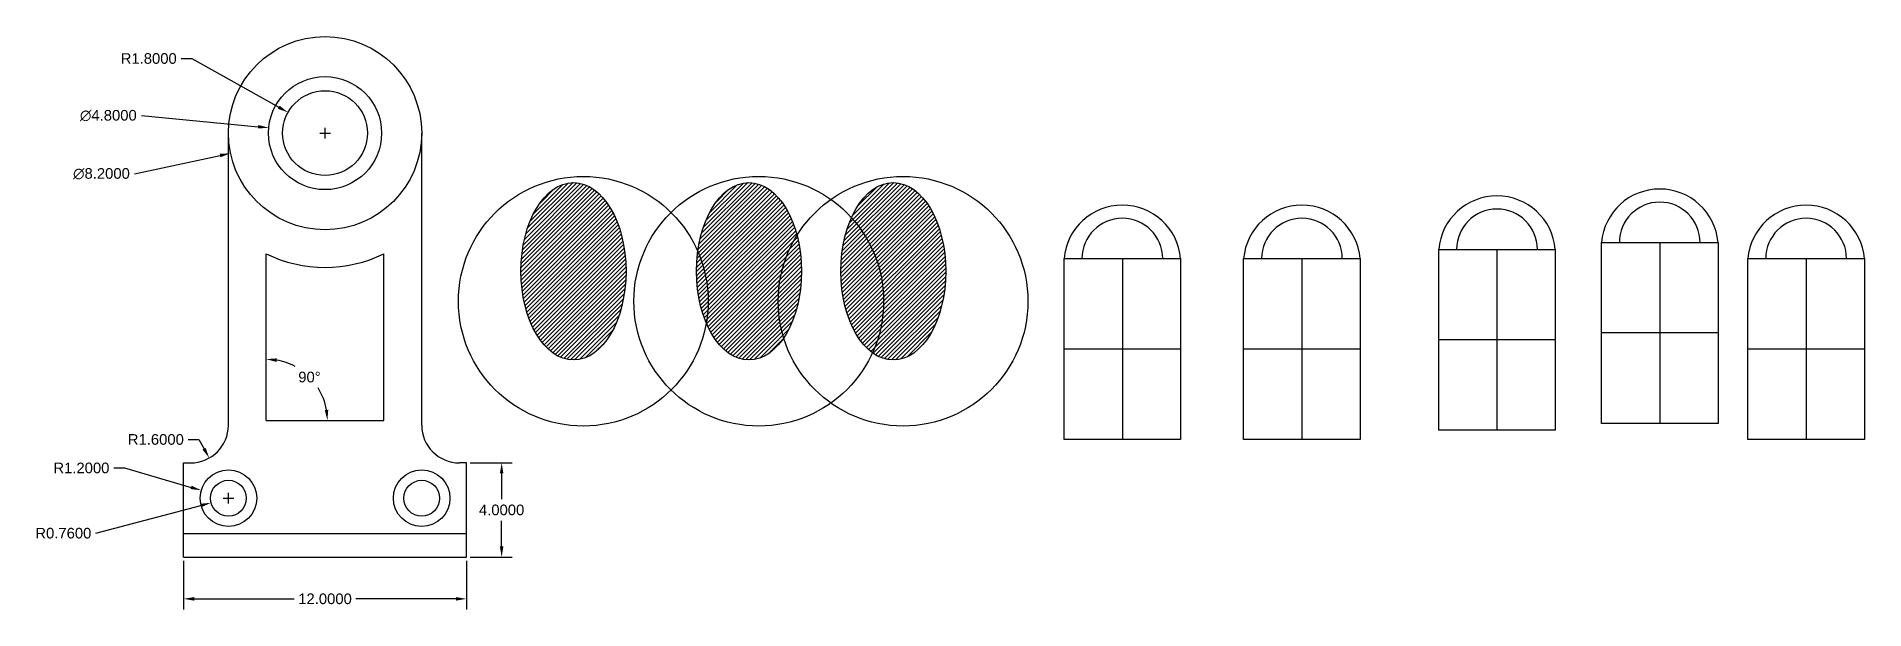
# Model space of a CAD drawing. Header units: inches. Extents: x 51.9 to 129.5, y 22.7 to 47.
import ezdxf

# ---------------------------------------------------------------- set-up
doc = ezdxf.new("R2010")
doc.units = ezdxf.units.IN
doc.header["$MEASUREMENT"] = 0
doc.layers.add('Dim', color=1, linetype='Continuous')
doc.styles.get("Standard").update_dxf_attribs({"font": 'arial.ttf'})
doc.dimstyles.get("Standard").update_dxf_attribs({"dimscale": 2.5, "dimtxt": 0.18, "dimasz": 0.18, "dimexe": 0.18, "dimexo": 0.0625, "dimgap": 0.09, "dimtad": 0, "dimtih": 1, "dimtoh": 1, "dimdec": 4, "dimzin": 0, "dimdsep": 46, "dimtxsty": 'Standard', "dimcen": 0.09, "dimadec": 0, "dimazin": 0, "dimtfac": 1, "dimtdec": 4, "dimtofl": 0, "dimtmove": 0, "dimatfit": 3, "dimfxl": 1, "dimtolj": 1, "dimtzin": 0, "dimarcsym": 0})

# ---------------------------------------------------------------- blocks, each defined once
blk = doc.blocks.new('*D1')
at = {"layer": 'Defpoints', "color": 0, "transparency": 16777216}
for p in [(58.169, 24.933), (70.169, 24.933), (70.169, 23.159)]:
    blk.add_point(p, dxfattribs=at)
at = {"layer": 'Dim', "color": 0, "lineweight": -2, "transparency": 16777216}
for p, q in [((58.169, 24.776), (58.169, 22.709)), ((70.169, 24.776), (70.169, 22.709)), ((58.619, 23.159), (62.857, 23.159)), ((69.719, 23.159), (65.481, 23.159))]:
    blk.add_line(p, q, dxfattribs=at)
at = {"layer": 'Dim', "color": 0, "transparency": 16777216}
for points in [[(58.619, 23.234), (58.619, 23.084), (58.169, 23.159)], [(69.719, 23.234), (69.719, 23.084), (70.169, 23.159)]]:
    blk.add_solid(points, dxfattribs=at)
at = {"layer": 'Dim', "color": 0, "transparency": 16777216, "insert": (64.169, 23.159), "char_height": 0.45, "attachment_point": 5}
blk.add_mtext('\\A1;12.0000', dxfattribs=at)
blk = doc.blocks.new('*D2')
at = {"layer": 'Defpoints', "color": 0, "transparency": 16777216}
for p in [(62.598, 43.811), (64.169, 42.933)]:
    blk.add_point(p, dxfattribs=at)
at = {"layer": 'Dim', "color": 0, "lineweight": -2, "transparency": 16777216}
for p, q in [((58.062, 46.098), (58.512, 46.098)), ((58.512, 46.098), (62.205, 44.031)), ((63.944, 42.933), (64.394, 42.933)), ((64.169, 42.708), (64.169, 43.158))]:
    blk.add_line(p, q, dxfattribs=at)
at = {"layer": 'Dim', "color": 0, "transparency": 16777216}
blk.add_solid([(62.242, 44.097), (62.169, 43.966), (62.598, 43.811)], dxfattribs=at)
at = {"layer": 'Dim', "color": 0, "transparency": 16777216, "insert": (56.689, 46.098), "char_height": 0.45, "attachment_point": 5}
blk.add_mtext('\\A1;R1.8000', dxfattribs=at)
blk = doc.blocks.new('*D3')
at = {"layer": 'Defpoints', "color": 0, "transparency": 16777216}
for p in [(61.78, 43.16), (66.558, 42.705)]:
    blk.add_point(p, dxfattribs=at)
at = {"layer": 'Dim', "color": 0, "lineweight": -2, "transparency": 16777216}
for p, q in [((56.378, 43.675), (61.332, 43.203)), ((63.944, 42.933), (64.394, 42.933)), ((64.169, 42.708), (64.169, 43.158))]:
    blk.add_line(p, q, dxfattribs=at)
at = {"layer": 'Dim', "color": 0, "transparency": 16777216}
blk.add_solid([(61.339, 43.278), (61.325, 43.128), (61.78, 43.16)], dxfattribs=at)
at = {"layer": 'Dim', "color": 0, "transparency": 16777216, "insert": (54.975, 43.675), "char_height": 0.45, "attachment_point": 5}
blk.add_mtext('\\A1;∅4.8000', dxfattribs=at)
blk = doc.blocks.new('*D4')
at = {"layer": 'Defpoints', "color": 0, "transparency": 16777216}
for p in [(68.178, 43.79), (60.16, 42.075)]:
    blk.add_point(p, dxfattribs=at)
at = {"layer": 'Dim', "color": 0, "lineweight": -2, "transparency": 16777216}
for p, q in [((63.944, 42.933), (64.394, 42.933)), ((64.169, 42.708), (64.169, 43.158)), ((56.087, 41.205), (59.72, 41.981))]:
    blk.add_line(p, q, dxfattribs=at)
at = {"layer": 'Dim', "color": 0, "transparency": 16777216}
blk.add_solid([(59.704, 42.055), (59.735, 41.908), (60.16, 42.075)], dxfattribs=at)
at = {"layer": 'Dim', "color": 0, "transparency": 16777216, "insert": (54.683, 41.205), "char_height": 0.45, "attachment_point": 5}
blk.add_mtext('\\A1;∅8.2000', dxfattribs=at)
blk = doc.blocks.new('*D5')
at = {"layer": 'Defpoints', "color": 0, "transparency": 16777216}
for p in [(61.669, 37.81), (63.922, 32.033), (61.669, 30.733), (61.669, 30.733), (66.669, 30.733)]:
    blk.add_point(p, dxfattribs=at)
at = {"layer": 'Dim', "color": 0, "lineweight": -2, "transparency": 16777216}
for start, end in [(61.87373, 80.07686), (9.92314, 32.16118)]:
    blk.add_arc((61.669, 30.733), 2.602, start, end, dxfattribs=at)
at = {"layer": 'Dim', "color": 0, "transparency": 16777216}
for points in [[(62.111, 33.22), (62.124, 33.37), (61.669, 33.334)], [(64.306, 31.187), (64.157, 31.174), (64.271, 30.733)]]:
    blk.add_solid(points, dxfattribs=at)
at = {"layer": 'Dim', "color": 0, "transparency": 16777216, "insert": (63.509, 32.572), "char_height": 0.45, "attachment_point": 5}
blk.add_mtext('\\A1;90°', dxfattribs=at)
blk = doc.blocks.new('*D6')
at = {"layer": 'Defpoints', "color": 0, "transparency": 16777216}
for p in [(59.334, 27.238), (60.069, 27.433)]:
    blk.add_point(p, dxfattribs=at)
at = {"layer": 'Dim', "color": 0, "lineweight": -2, "transparency": 16777216}
for p, q in [((59.844, 27.433), (60.294, 27.433)), ((60.069, 27.208), (60.069, 27.658)), ((54.44, 25.946), (58.899, 27.124))]:
    blk.add_line(p, q, dxfattribs=at)
at = {"layer": 'Dim', "color": 0, "transparency": 16777216}
blk.add_solid([(58.88, 27.196), (58.918, 27.051), (59.334, 27.238)], dxfattribs=at)
at = {"layer": 'Dim', "color": 0, "transparency": 16777216, "insert": (53.067, 25.946), "char_height": 0.45, "attachment_point": 5}
blk.add_mtext('\\A1;R0.7600', dxfattribs=at)
blk = doc.blocks.new('*D9')
at = {"layer": 'Defpoints', "color": 0, "transparency": 16777216}
for p in [(58.469, 30.533), (59.258, 29.141)]:
    blk.add_point(p, dxfattribs=at)
at = {"layer": 'Dim', "color": 0, "lineweight": -2, "transparency": 16777216}
for p, q in [((58.364, 29.924), (58.814, 29.924)), ((58.814, 29.924), (59.036, 29.532))]:
    blk.add_line(p, q, dxfattribs=at)
at = {"layer": 'Dim', "color": 0, "transparency": 16777216}
blk.add_solid([(59.101, 29.569), (58.971, 29.495), (59.258, 29.141)], dxfattribs=at)
at = {"layer": 'Dim', "color": 0, "transparency": 16777216, "insert": (56.991, 29.924), "char_height": 0.45, "attachment_point": 5}
blk.add_mtext('\\A1;R1.6000', dxfattribs=at)
blk = doc.blocks.new('*D10')
at = {"layer": 'Defpoints', "color": 0, "transparency": 16777216}
for p in [(58.917, 27.768), (60.069, 27.433)]:
    blk.add_point(p, dxfattribs=at)
at = {"layer": 'Dim', "color": 0, "lineweight": -2, "transparency": 16777216}
for p, q in [((55.207, 28.715), (55.657, 28.715)), ((55.657, 28.715), (58.485, 27.893)), ((59.844, 27.433), (60.294, 27.433)), ((60.069, 27.208), (60.069, 27.658))]:
    blk.add_line(p, q, dxfattribs=at)
at = {"layer": 'Dim', "color": 0, "transparency": 16777216}
blk.add_solid([(58.506, 27.965), (58.464, 27.821), (58.917, 27.768)], dxfattribs=at)
at = {"layer": 'Dim', "color": 0, "transparency": 16777216, "insert": (53.833, 28.715), "char_height": 0.45, "attachment_point": 5}
blk.add_mtext('\\A1;R1.2000', dxfattribs=at)
blk = doc.blocks.new('*D11')
at = {"layer": 'Defpoints', "color": 0, "transparency": 16777216}
for p in [(70.169, 28.933), (70.169, 24.933), (71.661, 24.933)]:
    blk.add_point(p, dxfattribs=at)
at = {"layer": 'Dim', "color": 0, "lineweight": -2, "transparency": 16777216}
for p, q in [((70.325, 28.933), (72.111, 28.933)), ((71.661, 28.483), (71.661, 27.387)), ((71.661, 25.383), (71.661, 26.478)), ((70.325, 24.933), (72.111, 24.933))]:
    blk.add_line(p, q, dxfattribs=at)
at = {"layer": 'Dim', "color": 0, "transparency": 16777216}
for points in [[(71.586, 28.483), (71.736, 28.483), (71.661, 28.933)], [(71.586, 25.383), (71.736, 25.383), (71.661, 24.933)]]:
    blk.add_solid(points, dxfattribs=at)
at = {"layer": 'Dim', "color": 0, "transparency": 16777216, "insert": (71.661, 26.933), "char_height": 0.45, "attachment_point": 5}
blk.add_mtext('\\A1;4.0000', dxfattribs=at)
blk = doc.blocks.new('window')
for p, q in [((2.473, 7.679), (2.473, 0)), ((4.947, 3.84), (0, 3.84))]:
    blk.add_line(p, q)
blk.add_lwpolyline([(0, 7.679), (4.947, 7.679), (4.947, 0), (0, 0)], close=True)
for centre, radius, start, end in [((2.473, 7.467), 2.482, 4.89859, 175.10141), ((2.473, 7.679), 1.712, 0, 180)]:
    blk.add_arc(centre, radius, start, end)
blk = doc.blocks.new('circular')
h = blk.add_hatch()
h.set_pattern_fill('ANSI31', color=256)
h.set_pattern_definition([(45, (-83.05976, -37.89753), (-0.08838835, 0.08838835), [])])
edge = h.paths.add_edge_path()
edge.add_ellipse((-0.416, 1.272), major_axis=(0, -3.766), ratio=0.5917, start_angle=0, end_angle=360)
blk.add_circle((0, 0), 5.298)
blk.add_ellipse((-0.416, 1.272), major_axis=(0, -3.766), ratio=0.5917)

msp = doc.modelspace()

# ---------------------------------------------------------------- linework, layer by layer
for p, q in [((60.06898, 30.53251), (60.06898, 42.93251)), ((68.26898, 30.53251), (68.26898, 42.93251)), ((61.66898, 30.73251), (61.66898, 37.81001)), ((66.66898, 30.73251), (66.66898, 37.81001)), ((61.66898, 30.73251), (66.66898, 30.73251)), ((58.16898, 24.93251), (58.16898, 28.93251)), ((58.16898, 28.93251), (58.46898, 28.93251)), ((70.16898, 28.93251), (69.86898, 28.93251)), ((70.16898, 24.93251), (70.16898, 28.93251)), ((58.16898, 25.93251), (70.16898, 25.93251)), ((58.16898, 24.93251), (70.16898, 24.93251))]:
    msp.add_line(p, q)
for centre, radius in [((64.16898, 42.93251), 4.1), ((64.16898, 42.93251), 2.4), ((64.16898, 42.93251), 1.8), ((60.06898, 27.43251), 1.2), ((60.06898, 27.43251), 0.76), ((68.26898, 27.43251), 1.2), ((68.26898, 27.43251), 0.76)]:
    msp.add_circle(centre, radius)
for centre, radius, start, end in [((64.16898, 42.93251), 5.7, 243.985634, 296.014366), ((58.46898, 30.53251), 1.6, 270, 0), ((69.86898, 30.53251), 1.6, 180, 270)]:
    msp.add_arc(centre, radius, start, end)

# ---------------------------------------------------------------- block references
for name, p in [('circular', (75.12558, 35.79436)), ('circular', (82.57, 35.79436)), ('circular', (88.69206, 35.79436)), ('window', (118.3228, 30.6098)), ('window', (95.52252, 29.92504)), ('window', (103.14011, 29.92504)), ('window', (111.41712, 30.31633)), ('window', (124.53247, 29.92504))]:
    msp.add_blockref(name, p)

# ---------------------------------------------------------------- dimensions: what is measured, and where the dimension line sits
at = {"layer": 'Dim'}
for center, mpoint, picture, middle in [((64.16898, 42.93251), (62.59816, 43.81145), '*D2', (56.68858, 46.09772)), ((58.46898, 30.53251), (59.25823, 29.14072), '*D9', (56.99064, 29.9236)), ((60.06898, 27.43251), (58.91669, 27.76751), '*D10', (53.83301, 28.71529)), ((60.06898, 27.43251), (59.33417, 27.23846), '*D6', (54.44048, 25.94614))]:
    dim = msp.add_radius_dim(center=center, mpoint=mpoint, dimstyle='Standard', dxfattribs=at)
    dim.commit()
    dim.dimension.update_dxf_attribs({"geometry": picture, "text_midpoint": middle, "dimtype": 164})
for p1, p2, picture, middle in [((68.17837, 43.7897), (60.15958, 42.07532), '*D4', (56.0866, 41.20454)), ((66.55814, 42.70472), (61.77981, 43.1603), '*D3', (56.37767, 43.67535))]:
    dim = msp.add_diameter_dim_2p(p1=p1, p2=p2, dimstyle='Standard', dxfattribs=at)
    dim.commit()
    dim.dimension.update_dxf_attribs({"geometry": picture, "text_midpoint": middle, "dimtype": 163})
dim = msp.add_angular_dim_2l(base=(63.92197, 32.03328), line1=((61.66898, 30.73251), (66.66898, 30.73251)), line2=((61.66898, 30.73251), (61.66898, 37.81001)), dimstyle='Standard', dxfattribs=at)
dim.commit()
dim.dimension.update_dxf_attribs({"geometry": '*D5', "text_midpoint": (63.50854, 32.57207)})
dim = msp.add_linear_dim(base=(71.66137, 24.93251), p1=(70.16898, 28.93251), p2=(70.16898, 24.93251), angle=90, dimstyle='Standard', dxfattribs=at)
dim.commit()
dim.dimension.update_dxf_attribs({"geometry": '*D11', "text_midpoint": (71.66137, 26.93251)})
dim = msp.add_linear_dim(base=(70.16898, 23.15887), p1=(58.16898, 24.93251), p2=(70.16898, 24.93251), dimstyle='Standard', dxfattribs=at)
dim.commit()
dim.dimension.update_dxf_attribs({"geometry": '*D1', "text_midpoint": (64.16898, 23.15887), "dimtype": 160})

doc.saveas('drawing.dxf')
